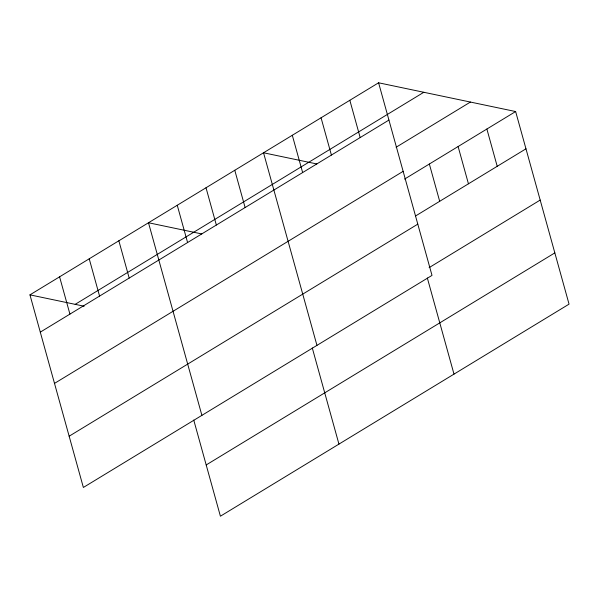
<?xml version="1.0" encoding="UTF-8"?>
<svg xmlns="http://www.w3.org/2000/svg" width="599" height="599" viewBox="0 0 599 599"><rect width="100%" height="100%" fill="white"/><g stroke="black" fill="none" stroke-linecap="round" stroke-linejoin="round"><path stroke-width="0.9" d="M378.59 82.789L432.006 275.398L83.366 487.459L29.95 294.858L378.59 82.789L515.634 111.541L569.05 304.142L220.41 516.211L193.747 420.064M75.175 304.344L423.815 92.276M40.29 332.138L388.931 120.07M396.104 147.249L470.41 102.055M54.502 383.397L403.149 171.329M404.58 179.086L515.634 111.541M415.713 215.88L525.974 148.814M69.147 436.207L417.795 224.138M429.131 267.626L540.193 200.073M206.191 464.951L554.839 252.883M316.826 163.954L263.538 152.775L316.953 345.376M201.781 233.932L148.492 222.753L201.9 415.362M29.95 294.858L84.137 306.224M486.875 129.032L497.215 166.312M458.108 146.53L468.448 183.811M429.348 164.021L439.688 201.301M427.334 277.981L453.997 374.12M349.831 100.288L360.171 137.568M321.064 117.786L331.404 155.059M292.305 135.277L302.645 172.557M312.281 347.959L338.944 444.106M234.778 170.266L245.118 207.546M206.011 187.764L216.351 225.044M177.252 205.262L187.592 242.543M118.857 240.783L129.189 278.063M89.221 258.805L99.561 296.086M59.586 276.835L69.926 314.108"/></g></svg>
